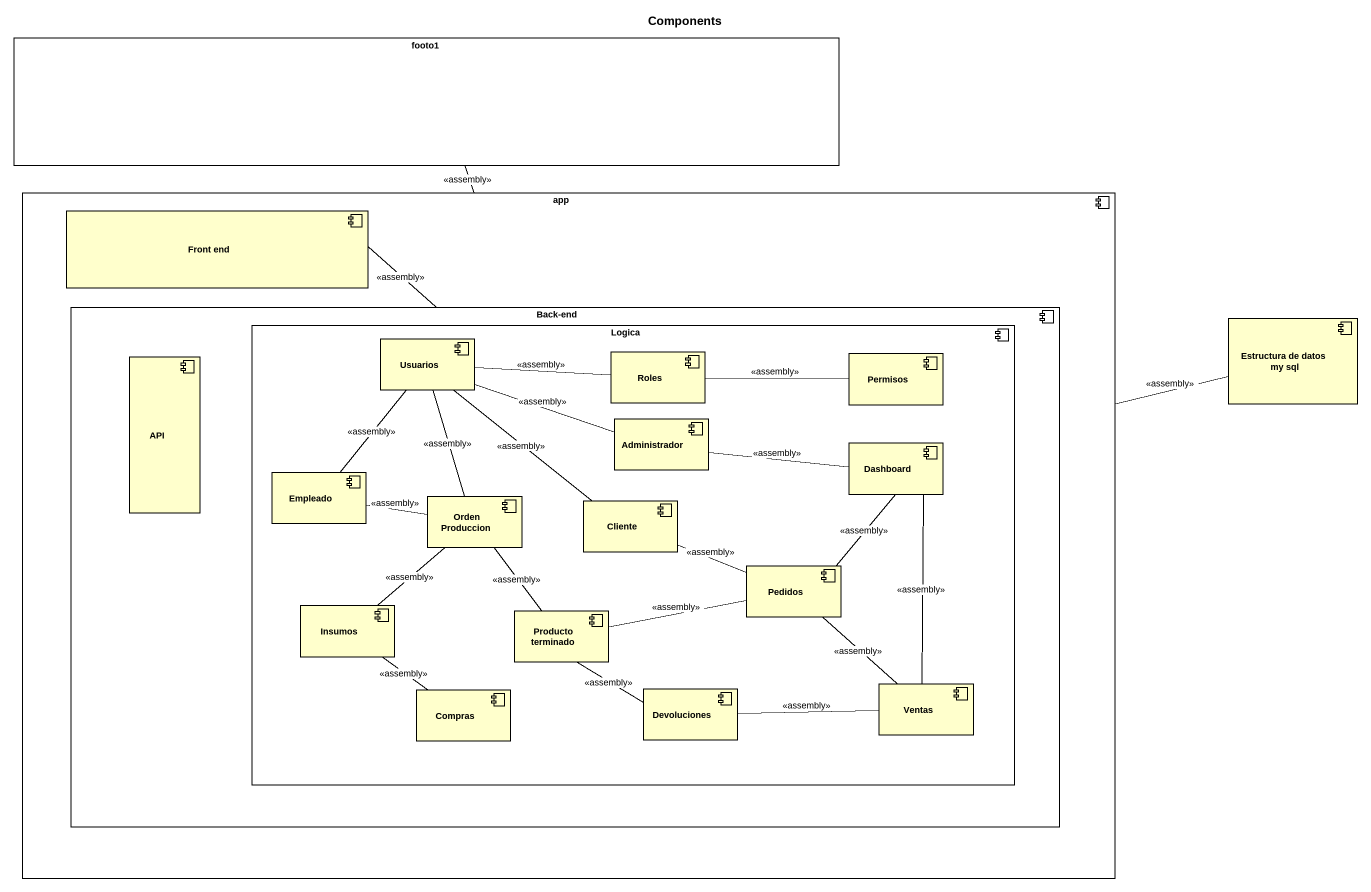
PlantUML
@startuml
title Components
rectangle footo1
component app {
  component "Front end" as Front_end
  component "Back-end" as Back_end {
    component Logica {
      component Usuarios
      component Roles
      component Permisos
      component Administrador
      component Dashboard
      component Empleado
      component "Orden Produccion" as Orden_Produccion
      component Cliente
      component Pedidos
      component Insumos
      component "Producto terminado" as Producto_terminado
      component Compras
      component Devoluciones
      component Ventas
    }
    component API
  }
}
component "Estructura de datos my sql" as Estructura_de_datos_my_sql
footo1 -- app : <<assembly>>
Back_end -up- Front_end : <<assembly>>
Estructura_de_datos_my_sql -left- app : <<assembly>>
Usuarios -right- Roles : <<assembly>>
Roles -right- Permisos : <<assembly>>
Administrador -left- Usuarios : <<assembly>>
Dashboard -left- Administrador : <<assembly>>
Dashboard -- Pedidos : <<assembly>>
Dashboard -- Ventas : <<assembly>>
Empleado -up- Usuarios : <<assembly>>
Orden_Produccion -up- Usuarios : <<assembly>>
Orden_Produccion -left- Empleado : <<assembly>>
Orden_Produccion -- Insumos : <<assembly>>
Cliente -up- Usuarios : <<assembly>>
Pedidos -left- Cliente : <<assembly>>
Pedidos -left- Producto_terminado : <<assembly>>
Insumos -- Compras : <<assembly>>
Producto_terminado -up- Orden_Produccion : <<assembly>>
Producto_terminado -- Devoluciones : <<assembly>>
Ventas -up- Pedidos : <<assembly>>
Ventas -left- Devoluciones : <<assembly>>
@enduml
